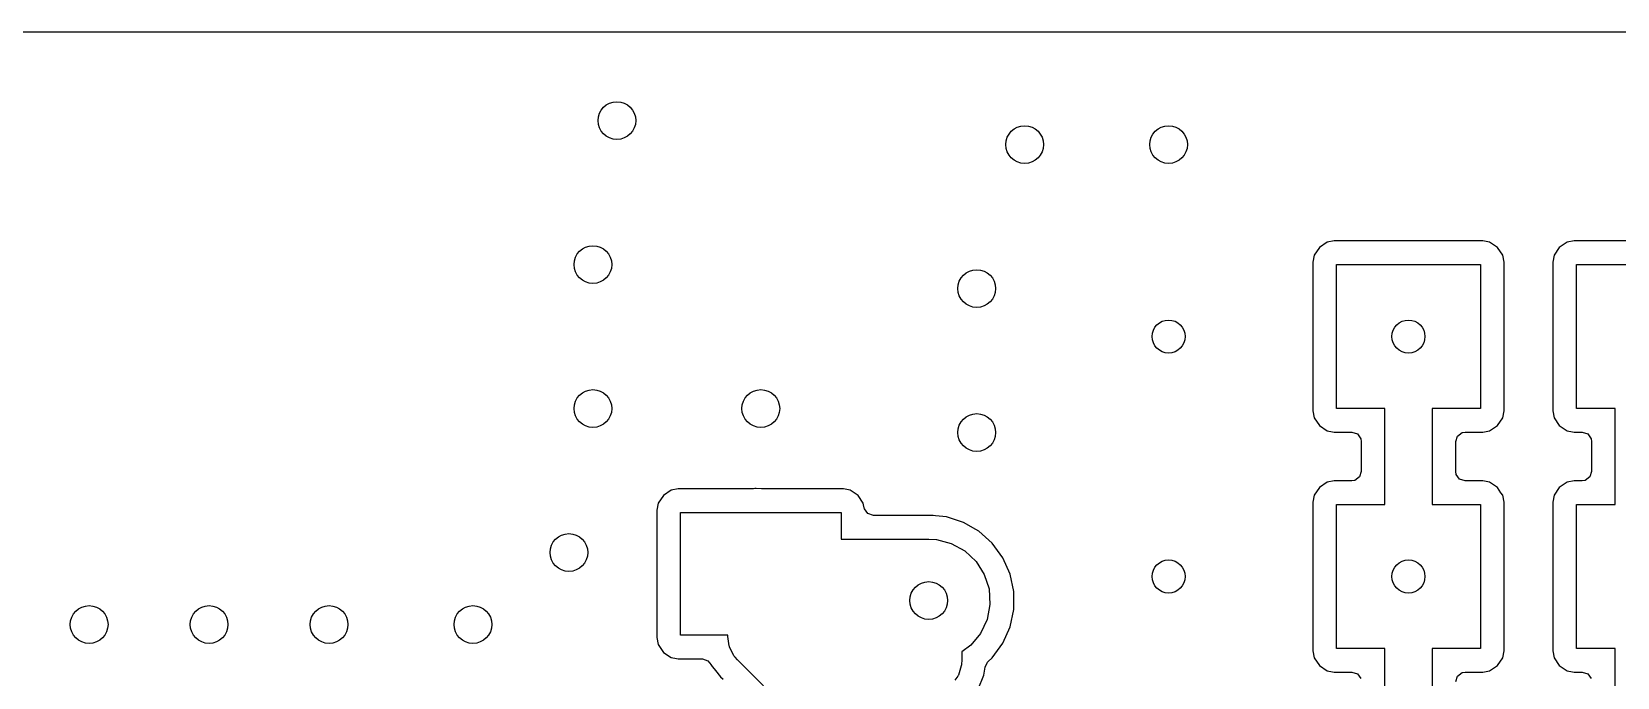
# Model space of a CAD drawing. Extents: x -0.19 to 2.19, y -0.19 to 1.39.
# Drawn here: x 0.346 to 1.007, y 1.118 to 1.387 of the extents above; entities that cross this region are included whole.
import ezdxf

# ---------------------------------------------------------------- set-up
doc = ezdxf.new("R2010")
doc.units = 0
doc.header["$MEASUREMENT"] = 0
doc.layers.add('BLACK', color=7, linetype='CONTINUOUS')

msp = doc.modelspace()

# ---------------------------------------------------------------- linework, layer by layer
at = {"layer": 'BLACK', "linetype": 'CONTINUOUS'}
for p, q in [((-0.18313, 1.38703), (2.18313, 1.38703)), ((0.88289, 1.29711), (0.88071, 1.29385)), ((0.88615, 1.29929), (0.88289, 1.29711)), ((0.88289, 1.29711), (0.88289, 1.29711)), ((0.88903, 1.29986), (0.88615, 1.29929)), ((0.88615, 1.29929), (0.88615, 1.29929)), ((0.95097, 1.29986), (0.88903, 1.29986)), ((0.88903, 1.29986), (0.88903, 1.29986)), ((0.88903, 1.29986), (0.88903, 1.29986)), ((0.95385, 1.29929), (0.95097, 1.29986)), ((0.95097, 1.29986), (0.95097, 1.29986)), ((0.95711, 1.29711), (0.95385, 1.29929)), ((0.95385, 1.29929), (0.95385, 1.29929)), ((0.95385, 1.29929), (0.95385, 1.29929)), ((0.95385, 1.29929), (0.95385, 1.29929)), ((0.95929, 1.29385), (0.95711, 1.29711)), ((0.95711, 1.29711), (0.95711, 1.29711)), ((0.98289, 1.29711), (0.98071, 1.29385)), ((0.98615, 1.29929), (0.98289, 1.29711)), ((0.98289, 1.29711), (0.98289, 1.29711)), ((0.98903, 1.29986), (0.98615, 1.29929)), ((0.98615, 1.29929), (0.98615, 1.29929)), ((1.05097, 1.29986), (0.98903, 1.29986)), ((0.98903, 1.29986), (0.98903, 1.29986)), ((0.98903, 1.29986), (0.98903, 1.29986)), ((0.88071, 1.29385), (0.88014, 1.29097)), ((0.88014, 1.29097), (0.88014, 1.29097)), ((0.88014, 1.29097), (0.88014, 1.22903)), ((0.88071, 1.29385), (0.88071, 1.29385)), ((0.89, 1.23), (0.89, 1.29)), ((0.89, 1.29), (0.95, 1.29)), ((0.95, 1.29), (0.95, 1.23)), ((0.95986, 1.29097), (0.95929, 1.29385)), ((0.95986, 1.22903), (0.95986, 1.29097)), ((0.98071, 1.29385), (0.98014, 1.29097)), ((0.98014, 1.29097), (0.98014, 1.29097)), ((0.98014, 1.29097), (0.98014, 1.22903)), ((0.98071, 1.29385), (0.98071, 1.29385)), ((0.99, 1.23), (0.99, 1.29)), ((0.99, 1.29), (1.05, 1.29)), ((0.91016, 1.23), (0.89, 1.23)), ((0.91016, 1.19), (0.91016, 1.23)), ((0.95, 1.23), (0.92984, 1.23)), ((0.92984, 1.23), (0.92984, 1.19)), ((1.00622, 1.23), (0.99, 1.23)), ((1.00622, 1.19), (1.00622, 1.23)), ((0.88014, 1.22903), (0.88014, 1.22903)), ((0.88014, 1.22903), (0.88071, 1.22615)), ((0.88071, 1.22615), (0.88071, 1.22615)), ((0.88071, 1.22615), (0.88289, 1.22289)), ((0.88289, 1.22289), (0.88289, 1.22289)), ((0.88289, 1.22289), (0.88615, 1.22071)), ((0.95385, 1.22071), (0.95711, 1.22289)), ((0.95711, 1.22289), (0.95929, 1.22615)), ((0.95929, 1.22615), (0.95986, 1.22903)), ((0.98014, 1.22903), (0.98014, 1.22903)), ((0.98014, 1.22903), (0.98071, 1.22615)), ((0.98071, 1.22615), (0.98071, 1.22615)), ((0.98071, 1.22615), (0.98289, 1.22289)), ((0.98289, 1.22289), (0.98289, 1.22289)), ((0.98289, 1.22289), (0.98615, 1.22071)), ((0.88615, 1.22071), (0.88834, 1.22027)), ((0.88834, 1.22027), (0.88903, 1.22014)), ((0.88903, 1.22014), (0.88903, 1.22014)), ((0.88903, 1.22014), (0.88903, 1.22014)), ((0.88903, 1.22014), (0.8964, 1.22014)), ((0.8964, 1.22014), (0.89869, 1.21939)), ((0.89869, 1.21939), (0.90011, 1.21744)), ((0.90011, 1.21744), (0.90029, 1.21624)), ((0.93971, 1.21624), (0.94045, 1.21853)), ((0.94045, 1.21853), (0.9424, 1.21995)), ((0.9424, 1.21995), (0.9436, 1.22014)), ((0.9436, 1.22014), (0.95097, 1.22014)), ((0.95097, 1.22014), (0.95385, 1.22071)), ((0.95097, 1.22014), (0.95097, 1.22014)), ((0.98615, 1.22071), (0.98834, 1.22027)), ((0.98834, 1.22027), (0.98903, 1.22014)), ((0.98903, 1.22014), (0.98903, 1.22014)), ((0.98903, 1.22014), (0.98903, 1.22014)), ((0.98903, 1.22014), (0.99246, 1.22014)), ((0.99246, 1.22014), (0.99475, 1.21939)), ((0.99475, 1.21939), (0.99617, 1.21744)), ((0.99617, 1.21744), (0.99636, 1.21624)), ((0.90029, 1.21624), (0.90029, 1.20376)), ((0.93971, 1.20376), (0.93971, 1.21624)), ((0.99636, 1.21624), (0.99636, 1.20376)), ((0.90029, 1.20376), (0.89955, 1.20147)), ((0.9399, 1.20256), (0.93971, 1.20376)), ((0.99636, 1.20376), (0.99561, 1.20147)), ((0.61558, 1.19656), (0.6127, 1.19599)), ((0.64696, 1.19656), (0.61558, 1.19656)), ((0.61558, 1.19656), (0.61558, 1.19656)), ((0.61558, 1.19656), (0.61558, 1.19656)), ((0.64757, 1.19661), (0.64696, 1.19656)), ((0.64771, 1.19663), (0.64757, 1.19661)), ((0.64813, 1.1967), (0.64771, 1.19663)), ((0.65033, 1.19658), (0.64813, 1.1967)), ((0.6507, 1.19656), (0.65033, 1.19658)), ((0.6508, 1.19656), (0.6507, 1.19656)), ((0.68442, 1.19656), (0.6508, 1.19656)), ((0.6873, 1.19599), (0.68442, 1.19656)), ((0.68442, 1.19656), (0.68442, 1.19656)), ((0.68442, 1.19656), (0.68442, 1.19656)), ((0.88289, 1.19711), (0.88071, 1.19385)), ((0.88615, 1.19929), (0.88289, 1.19711)), ((0.88289, 1.19711), (0.88289, 1.19711)), ((0.88903, 1.19986), (0.88615, 1.19929)), ((0.88615, 1.19929), (0.88615, 1.19929)), ((0.8964, 1.19986), (0.88903, 1.19986)), ((0.88903, 1.19986), (0.88903, 1.19986)), ((0.88903, 1.19986), (0.88903, 1.19986)), ((0.8976, 1.20005), (0.8964, 1.19986)), ((0.89955, 1.20147), (0.8976, 1.20005)), ((0.94131, 1.20061), (0.9399, 1.20256)), ((0.9436, 1.19986), (0.94131, 1.20061)), ((0.95097, 1.19986), (0.9436, 1.19986)), ((0.95385, 1.19929), (0.95097, 1.19986)), ((0.95097, 1.19986), (0.95097, 1.19986)), ((0.95097, 1.19986), (0.95097, 1.19986)), ((0.95711, 1.19711), (0.95385, 1.19929)), ((0.95385, 1.19929), (0.95385, 1.19929)), ((0.95385, 1.19929), (0.95385, 1.19929)), ((0.95385, 1.19929), (0.95385, 1.19929)), ((0.95857, 1.19492), (0.95711, 1.19711)), ((0.95711, 1.19711), (0.95711, 1.19711)), ((0.98289, 1.19711), (0.98071, 1.19385)), ((0.98615, 1.19929), (0.98289, 1.19711)), ((0.98289, 1.19711), (0.98289, 1.19711)), ((0.98903, 1.19986), (0.98615, 1.19929)), ((0.98615, 1.19929), (0.98615, 1.19929)), ((0.99246, 1.19986), (0.98903, 1.19986)), ((0.98903, 1.19986), (0.98903, 1.19986)), ((0.98903, 1.19986), (0.98903, 1.19986)), ((0.99367, 1.20005), (0.99246, 1.19986)), ((0.99561, 1.20147), (0.99367, 1.20005)), ((0.60726, 1.19055), (0.60669, 1.18767)), ((0.60944, 1.19381), (0.60726, 1.19055)), ((0.60726, 1.19055), (0.60726, 1.19055)), ((0.6127, 1.19599), (0.60944, 1.19381)), ((0.60944, 1.19381), (0.60944, 1.19381)), ((0.6127, 1.19599), (0.6127, 1.19599)), ((0.69056, 1.19381), (0.6873, 1.19599)), ((0.6873, 1.19599), (0.6873, 1.19599)), ((0.6873, 1.19599), (0.6873, 1.19599)), ((0.6873, 1.19599), (0.6873, 1.19599)), ((0.69274, 1.19055), (0.69056, 1.19381)), ((0.69056, 1.19381), (0.69056, 1.19381)), ((0.69288, 1.18985), (0.69274, 1.19055)), ((0.69313, 1.18859), (0.69288, 1.18985)), ((0.88071, 1.19385), (0.88014, 1.19097)), ((0.88014, 1.19097), (0.88014, 1.19097)), ((0.88014, 1.19097), (0.88014, 1.12903)), ((0.88071, 1.19385), (0.88071, 1.19385)), ((0.89, 1.13), (0.89, 1.19)), ((0.89, 1.19), (0.91016, 1.19)), ((0.92984, 1.19), (0.95, 1.19)), ((0.95, 1.19), (0.95, 1.13)), ((0.95929, 1.19385), (0.95857, 1.19492)), ((0.95986, 1.19097), (0.95929, 1.19385)), ((0.95986, 1.12903), (0.95986, 1.19097)), ((0.98071, 1.19385), (0.98014, 1.19097)), ((0.98014, 1.19097), (0.98014, 1.19097)), ((0.98014, 1.19097), (0.98014, 1.12903)), ((0.98071, 1.19385), (0.98071, 1.19385)), ((0.99, 1.13), (0.99, 1.19)), ((0.99, 1.19), (1.00622, 1.19)), ((0.60669, 1.18767), (0.60669, 1.18767)), ((0.60669, 1.18767), (0.60669, 1.13453)), ((0.61655, 1.1355), (0.61655, 1.1867)), ((0.61655, 1.1867), (0.68345, 1.1867)), ((0.68345, 1.1867), (0.68345, 1.17559)), ((0.69325, 1.18815), (0.69313, 1.18859)), ((0.69466, 1.1862), (0.69325, 1.18815)), ((0.69695, 1.18545), (0.69466, 1.1862)), ((0.72186, 1.18545), (0.69695, 1.18545)), ((0.72286, 1.18535), (0.72186, 1.18545)), ((0.72186, 1.18545), (0.72186, 1.18545)), ((0.72741, 1.18487), (0.72286, 1.18535)), ((0.7345, 1.18257), (0.72741, 1.18487)), ((0.72741, 1.18487), (0.72741, 1.18487)), ((0.72741, 1.18487), (0.72741, 1.18487)), ((0.73963, 1.17961), (0.7345, 1.18257)), ((0.7345, 1.18257), (0.7345, 1.18257)), ((0.74095, 1.17884), (0.73963, 1.17961)), ((0.74649, 1.17385), (0.74095, 1.17884)), ((0.74095, 1.17884), (0.74095, 1.17884)), ((0.68345, 1.17559), (0.69, 1.17559)), ((0.69, 1.17559), (0.72, 1.17559)), ((0.72, 1.17559), (0.72321, 1.17539)), ((0.72321, 1.17539), (0.72942, 1.17379)), ((0.72942, 1.17379), (0.73504, 1.1707)), ((0.73504, 1.1707), (0.73972, 1.16631)), ((0.75087, 1.16782), (0.74649, 1.17385)), ((0.74649, 1.17385), (0.74649, 1.17385)), ((0.73972, 1.16631), (0.74316, 1.1609)), ((0.7539, 1.16102), (0.75087, 1.16782)), ((0.74316, 1.1609), (0.74514, 1.1548)), ((0.75545, 1.15373), (0.7539, 1.16102)), ((0.74514, 1.1548), (0.74554, 1.14839)), ((0.75545, 1.14627), (0.75545, 1.15373)), ((0.74554, 1.14839), (0.74434, 1.14209)), ((0.7539, 1.13898), (0.75545, 1.14627)), ((0.74434, 1.14209), (0.74161, 1.13629)), ((0.75087, 1.13218), (0.7539, 1.13898)), ((0.60669, 1.13453), (0.60669, 1.13453)), ((0.60669, 1.13453), (0.60726, 1.13165)), ((0.60726, 1.13165), (0.60726, 1.13165)), ((0.60726, 1.13165), (0.60944, 1.12839)), ((0.63622, 1.1355), (0.61655, 1.1355)), ((0.63622, 1.135), (0.63622, 1.1355)), ((0.63655, 1.13304), (0.63622, 1.135)), ((0.63679, 1.13107), (0.63655, 1.13304)), ((0.63692, 1.13081), (0.63679, 1.13107)), ((0.63697, 1.13053), (0.63692, 1.13081)), ((0.63791, 1.12878), (0.63697, 1.13053)), ((0.73752, 1.13135), (0.73378, 1.12863)), ((0.74161, 1.13629), (0.73752, 1.13135)), ((0.74649, 1.12615), (0.75087, 1.13218)), ((0.60944, 1.12839), (0.60944, 1.12839)), ((0.60944, 1.12839), (0.6127, 1.12621)), ((0.6127, 1.12621), (0.61489, 1.12577)), ((0.61489, 1.12577), (0.61558, 1.12564)), ((0.61558, 1.12564), (0.61558, 1.12564)), ((0.61558, 1.12564), (0.61558, 1.12564)), ((0.61558, 1.12564), (0.62568, 1.12564)), ((0.62568, 1.12564), (0.62797, 1.12489)), ((0.62797, 1.12489), (0.62928, 1.12323)), ((0.63879, 1.12699), (0.63791, 1.12878)), ((0.63904, 1.12669), (0.63879, 1.12699)), ((0.63913, 1.12654), (0.63904, 1.12669)), ((0.63934, 1.12634), (0.63913, 1.12654)), ((0.64026, 1.12526), (0.63934, 1.12634)), ((0.6625, 1.10301), (0.64026, 1.12526)), ((0.73378, 1.125), (0.73366, 1.12358)), ((0.73378, 1.12863), (0.73378, 1.125)), ((0.74347, 1.12217), (0.74451, 1.12435)), ((0.74451, 1.12435), (0.74473, 1.12456)), ((0.74473, 1.12456), (0.74649, 1.12615)), ((0.88014, 1.12903), (0.88014, 1.12903)), ((0.88014, 1.12903), (0.88071, 1.12615)), ((0.88071, 1.12615), (0.88071, 1.12615)), ((0.88071, 1.12615), (0.88289, 1.12289)), ((0.91016, 1.13), (0.89, 1.13)), ((0.91016, 1.09158), (0.91016, 1.13)), ((0.95, 1.13), (0.92984, 1.13)), ((0.92984, 1.13), (0.92984, 1.0875)), ((0.95711, 1.12289), (0.95929, 1.12615)), ((0.95929, 1.12615), (0.95986, 1.12903)), ((0.98014, 1.12903), (0.98014, 1.12903)), ((0.98014, 1.12903), (0.98071, 1.12615)), ((0.98071, 1.12615), (0.98071, 1.12615)), ((0.98071, 1.12615), (0.98289, 1.12289)), ((1.00622, 1.13), (0.99, 1.13)), ((1.00622, 1.07378), (1.00622, 1.13)), ((0.62928, 1.12323), (0.62935, 1.12308)), ((0.62935, 1.12308), (0.6316, 1.12014)), ((0.6316, 1.12014), (0.63261, 1.11883)), ((0.63261, 1.11883), (0.63314, 1.11814)), ((0.63314, 1.11814), (0.63428, 1.11726)), ((0.73212, 1.11844), (0.7309, 1.11687)), ((0.73221, 1.11871), (0.73212, 1.11844)), ((0.73238, 1.11895), (0.73221, 1.11871)), ((0.73295, 1.12085), (0.73238, 1.11895)), ((0.73359, 1.12273), (0.73295, 1.12085)), ((0.73362, 1.12313), (0.73359, 1.12273)), ((0.73367, 1.1233), (0.73362, 1.12313)), ((0.73366, 1.12358), (0.73367, 1.1233)), ((0.74065, 1.11308), (0.74303, 1.11883)), ((0.74303, 1.11883), (0.74347, 1.12217)), ((0.88289, 1.12289), (0.88289, 1.12289)), ((0.88289, 1.12289), (0.88615, 1.12071)), ((0.88615, 1.12071), (0.88834, 1.12027)), ((0.88834, 1.12027), (0.88903, 1.12014)), ((0.88903, 1.12014), (0.88903, 1.12014)), ((0.88903, 1.12014), (0.88903, 1.12014)), ((0.88903, 1.12014), (0.8964, 1.12014)), ((0.8964, 1.12014), (0.89869, 1.11939)), ((0.89869, 1.11939), (0.90011, 1.11744)), ((0.93971, 1.11624), (0.94045, 1.11853)), ((0.94045, 1.11853), (0.9424, 1.11995)), ((0.9424, 1.11995), (0.9436, 1.12014)), ((0.9436, 1.12014), (0.95097, 1.12014)), ((0.95097, 1.12014), (0.95385, 1.12071)), ((0.95097, 1.12014), (0.95097, 1.12014)), ((0.95385, 1.12071), (0.95711, 1.12289)), ((0.98289, 1.12289), (0.98289, 1.12289)), ((0.98289, 1.12289), (0.98615, 1.12071)), ((0.98615, 1.12071), (0.98834, 1.12027)), ((0.98834, 1.12027), (0.98903, 1.12014)), ((0.98903, 1.12014), (0.98903, 1.12014)), ((0.98903, 1.12014), (0.98903, 1.12014)), ((0.98903, 1.12014), (0.99246, 1.12014)), ((0.99246, 1.12014), (0.99475, 1.11939)), ((0.99475, 1.11939), (0.99617, 1.11744))]:
    msp.add_line(p, q, dxfattribs=at)
at = {"layer": 'BLACK'}
for centre, radius in [((0.59, 1.35), 0.00787), ((0.76, 1.34), 0.00787), ((0.82, 1.34), 0.00787), ((0.58, 1.29), 0.00787), ((0.74, 1.28), 0.00787), ((0.82, 1.26), 0.00689), ((0.92, 1.26), 0.00689), ((0.58, 1.23), 0.00787), ((0.65, 1.23), 0.00787), ((0.74, 1.22), 0.00787), ((0.57, 1.17), 0.00787), ((0.82, 1.16), 0.00689), ((0.92, 1.16), 0.00689), ((0.72, 1.15), 0.00787), ((0.37, 1.14), 0.00787), ((0.42, 1.14), 0.00787), ((0.47, 1.14), 0.00787), ((0.53, 1.14), 0.00787)]:
    msp.add_circle(centre, radius, dxfattribs=at)

doc.saveas('drawing.dxf')
